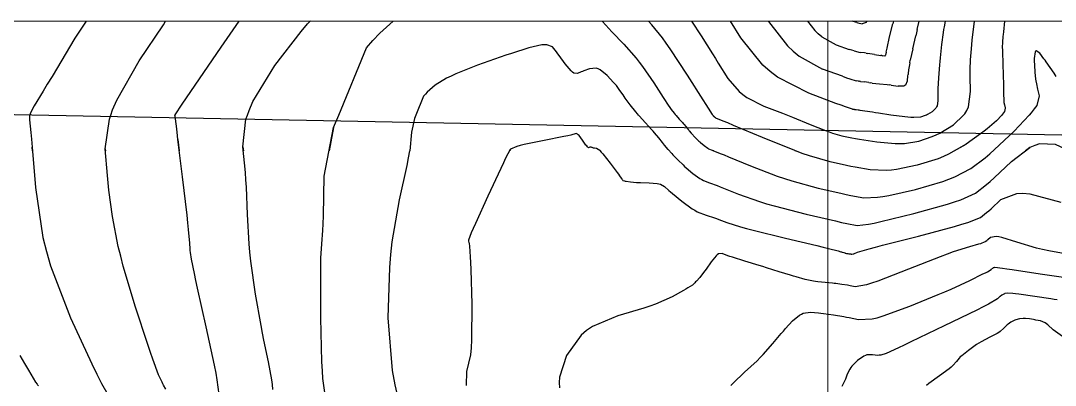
# Model space of a CAD drawing. Header units: metres. Extents: x 837475 to 838479, y 1189012 to 1191015.
# Drawn here: x 837957.1 to 838110.1, y 1190960 to 1191013.9 of the extents above; entities that cross this region are included whole.
import ezdxf

# ---------------------------------------------------------------- set-up
doc = ezdxf.new("R2010")
doc.units = ezdxf.units.M
doc.header["$LTSCALE"] = 0.3
doc.layers.add('COORD', color=7, linetype='Continuous', lineweight=20)
for name, color, linetype in [('CORREDORVIA', 70, 'Continuous'), ('COTAS 10', 1, 'Continuous'), ('COTAS INT', 252, 'Continuous')]:
    doc.layers.add(name, color=color, linetype=linetype)

msp = doc.modelspace()

# ---------------------------------------------------------------- linework, layer by layer
at = {"layer": 'COORD'}
msp.add_line((838076.51, 1189013.87), (838076.51, 1191013.87), dxfattribs=at)
msp.add_lwpolyline([(837476.51, 1189013.87), (838476.51, 1189013.87), (838476.51, 1191013.87), (837476.51, 1191013.87)], close=True, dxfattribs=at)
at = {"layer": 'CORREDORVIA'}
msp.add_lwpolyline([(838157.03, 1190996.19), (838237.17, 1190821.34), (838237, 1190602.88), (838240.03, 1190437.2), (838223.54, 1190366.27), (838212.2, 1190288.92), (838221.4, 1189997.88), (837954.54, 1189509.17), (837751.16, 1189231.38), (837593.19, 1189234.4), (837744.49, 1189686.61), (837750.28, 1189933.97), (837723.62, 1190051.52), (837726.09, 1190134.48), (837885.38, 1190229.43), (837983.18, 1190344.12), (837817.55, 1190502.19), (837798.03, 1190660.17), (837963.57, 1190795.98), (837910.68, 1191000.96)], close=True, dxfattribs=at)
at = {"layer": 'COTAS 10'}
for points in [[(837986.5, 1190958.66), (837986.21, 1190960.84), (837986.02, 1190961.84), (837985.79, 1190963.01), (837984.56, 1190968.7), (837983.29, 1190974.38), (837983.03, 1190975.55), (837982.82, 1190976.55), (837982.38, 1190978.7), (837982.23, 1190979.68), (837982.21, 1190979.94), (837982.18, 1190980.19), (837982.14, 1190981.06), (837981.96, 1190983.06), (837981.86, 1190984.04), (837981.73, 1190985.19), (837981.06, 1190990.86), (837980.39, 1190996.4), (837980.26, 1190997.46), (837980.15, 1190998.33), (837979.98, 1190999.78), (837979.96, 1190999.89), (837979.96, 1190999.91), (837979.95, 1190999.93), (837979.95, 1190999.98), (837979.95, 1191000), (837979.95, 1191000), (837979.95, 1191000), (837979.96, 1191000.01), (837979.97, 1191000.04), (837981.03, 1191001.59), (837983.59, 1191005.34), (837986.79, 1191010.04), (837989.44, 1191013.87)], [(838056.35, 1191013.87), (838057.76, 1191011.72), (838059.44, 1191009.06), (838059.87, 1191008.37), (838060.3, 1191007.69), (838061.72, 1191005.41), (838063.36, 1191003.47), (838063.91, 1191003.01), (838064.51, 1191002.58), (838067.03, 1191001.32), (838069.79, 1191000.28), (838070.51, 1191000), (838070.54, 1190999.99), (838071.28, 1190999.69), (838073.89, 1190998.62), (838076.17, 1190997.71), (838076.7, 1190997.51), (838077.19, 1190997.33), (838078.58, 1190996.91), (838080.05, 1190996.62), (838080.58, 1190996.53), (838081.17, 1190996.43), (838083.73, 1190996.03), (838086.46, 1190995.78), (838087.16, 1190995.78), (838087.81, 1190995.8), (838089.96, 1190996.12), (838091.94, 1190996.8), (838092.49, 1190997.05), (838093.05, 1190997.32), (838095.1, 1190998.55), (838096.58, 1191000), (838096.75, 1191000.16), (838097.05, 1191000.68), (838097.29, 1191001.23), (838097.61, 1191003.48), (838097.55, 1191005.69), (838097.54, 1191006.22), (838097.54, 1191006.71), (838097.58, 1191008.15), (838097.73, 1191009.79), (838097.79, 1191010.41), (838097.86, 1191011.09), (838098.18, 1191013.87)], [(837980.39, 1190996.4), (837980.59, 1190994.7)], [(838112.94, 1190979.23), (838109.19, 1190979.9), (838108.25, 1190980.11), (838107.35, 1190980.33), (838104.44, 1190981.21), (838102.23, 1190981.89), (838101.77, 1190981.99), (838101.38, 1190982.04), (838100.53, 1190981.91), (838100.16, 1190981.56), (838100.07, 1190981.48), (838099.99, 1190981.41), (838099.76, 1190981.23), (838099.29, 1190981.04), (838099.06, 1190980.97), (838098.78, 1190980.89), (838097.43, 1190980.53), (838095.05, 1190979.77), (838094.13, 1190979.43), (838093.09, 1190979.04), (838088.4, 1190977.18), (838083.89, 1190975.44), (838082.97, 1190975.12), (838082.19, 1190974.88), (838080.55, 1190974.58), (838079.82, 1190974.74), (838079.61, 1190974.78), (838079.39, 1190974.82), (838078.58, 1190974.96), (838077.7, 1190975.07), (838077.43, 1190975.1), (838077.16, 1190975.13), (838076.12, 1190975.21), (838075, 1190975.32), (838074.68, 1190975.37), (838074.35, 1190975.43), (838073.16, 1190975.7), (838071.82, 1190976.06), (838071.41, 1190976.18), (838070.98, 1190976.3), (838069.29, 1190976.82), (838067.41, 1190977.41), (838066.87, 1190977.58), (838066.32, 1190977.75), (838064.23, 1190978.39), (838062.41, 1190978.96), (838062.02, 1190979.09), (838061.69, 1190979.2), (838060.88, 1190979.51), (838060.33, 1190979.46), (838060.15, 1190979.34), (838059.97, 1190979.19), (838059.23, 1190978.28), (838058.48, 1190977.21), (838058.3, 1190976.95), (838058.12, 1190976.71), (838057.54, 1190975.98), (838057.06, 1190975.43), (838056.94, 1190975.31), (838056.83, 1190975.19), (838056.47, 1190974.86), (838055.81, 1190974.44), (838055.51, 1190974.26), (838055.16, 1190974.06), (838053.47, 1190973.13), (838051, 1190972.03), (838050.17, 1190971.73), (838049.26, 1190971.42), (838045.44, 1190970.31), (838041.68, 1190968.73), (838040.82, 1190968.13), (838040.03, 1190967.46), (838037.83, 1190964.44), (838036.8, 1190961.22), (838036.75, 1190960.42), (838036.8, 1190959.66)]]:
    msp.add_lwpolyline(points, dxfattribs=at)
at = {"layer": 'COTAS INT'}
for points in [[(837966.81, 1191013.87), (837965.15, 1191011.36), (837961.77, 1191005.71), (837961.07, 1191004.54), (837960.47, 1191003.54), (837959.13, 1191001.36), (837958.61, 1191000.4), (837958.52, 1191000.16), (837958.47, 1191000), (837958.46, 1190999.95), (837958.43, 1190999.3), (837958.64, 1190997.43), (837958.73, 1190996.45), (837958.83, 1190995.26), (837959.3, 1190989.3), (837960.43, 1190981.91), (837960.94, 1190979.82), (837961.55, 1190977.72), (837964.48, 1190970), (837967.64, 1190963.19), (837968.39, 1190961.67), (837969.09, 1190960.31), (837971.16, 1190956.69)], [(837978.59, 1190959.47), (837978.26, 1190960.05), (837978.15, 1190960.27), (837978.03, 1190960.51), (837977.52, 1190961.6), (837976.66, 1190963.89), (837976.31, 1190964.9), (837975.92, 1190966.06), (837974.12, 1190971.6), (837972.31, 1190977.65), (837971.92, 1190979.15), (837971.57, 1190980.56), (837970.7, 1190984.99), (837970.19, 1190988.9), (837970.07, 1190989.98), (837969.96, 1190991.07), (837969.64, 1190994.99), (837970.25, 1190999.37), (837970.47, 1191000), (837970.73, 1191000.75), (837971.34, 1191002.2), (837974.65, 1191008.01), (837978.23, 1191013.36), (837978.57, 1191013.87)], [(837994.43, 1190959.43), (837994.36, 1190960.13), (837994.27, 1190960.84), (837993.78, 1190963.51), (837993.11, 1190966.71), (837992.91, 1190967.76), (837992.7, 1190968.88), (837991.88, 1190973.51), (837991.17, 1190978.41), (837991.03, 1190979.7), (837990.91, 1190980.96), (837990.67, 1190985.28), (837990.52, 1190989.34), (837990.45, 1190990.43), (837990.38, 1190991.51), (837990, 1190995.28), (837990.45, 1190999.38), (837990.67, 1191000), (837990.9, 1191000.65), (837991.48, 1191001.98), (837994.72, 1191007.31), (837998.59, 1191012.33), (837999.56, 1191013.47), (838000, 1191013.95)], [(838002.18, 1190958.64), (838001.82, 1190961.03), (838001.75, 1190962.16), (838001.69, 1190963.49), (838001.54, 1190970), (838001.51, 1190976.44), (838001.52, 1190977.74), (838001.54, 1190978.82), (838001.67, 1190980.95), (838001.82, 1190982.93), (838001.86, 1190983.92), (838001.9, 1190985.1), (838002.01, 1190990.95), (838003.41, 1190998.14), (838004.19, 1191000), (838008.29, 1191009.93), (838009.23, 1191011.03), (838010.22, 1191012.1), (838012.22, 1191013.87)], [(838043.13, 1191013.87), (838043.66, 1191013.29), (838044.11, 1191012.8), (838044.57, 1191012.31), (838046.34, 1191010.46), (838048.13, 1191008.42), (838048.61, 1191007.82), (838049.08, 1191007.19), (838050.74, 1191004.76), (838052.12, 1191002.6), (838052.42, 1191002.14), (838052.69, 1191001.75), (838053.34, 1191000.8), (838053.78, 1191000.25), (838053.91, 1191000.1), (838054, 1191000), (838054.04, 1190999.95), (838054.53, 1190999.4), (838054.99, 1190998.89), (838055.11, 1190998.75), (838055.21, 1190998.63), (838055.55, 1190998.23), (838055.85, 1190997.86), (838055.93, 1190997.77), (838056.01, 1190997.67), (838056.28, 1190997.34), (838056.56, 1190997.01), (838056.64, 1190996.92), (838056.73, 1190996.83), (838057.05, 1190996.5), (838057.43, 1190996.14), (838057.55, 1190996.03), (838057.68, 1190995.92), (838058.19, 1190995.49), (838058.73, 1190995.1), (838058.87, 1190995.01), (838059.01, 1190994.94), (838059.47, 1190994.75), (838060.59, 1190994.33), (838061.14, 1190994.11), (838061.8, 1190993.84), (838065.06, 1190992.48), (838068.99, 1190990.97), (838070.07, 1190990.6), (838071.16, 1190990.26), (838075.05, 1190989.2), (838078.44, 1190988.43), (838079.21, 1190988.26), (838079.91, 1190988.11), (838081.81, 1190987.77), (838083.84, 1190987.83), (838084.62, 1190987.94), (838085.5, 1190988.09), (838089.45, 1190988.99), (838093.48, 1190990.18), (838094.41, 1190990.51), (838095.26, 1190990.84), (838097.64, 1190992.08), (838099.75, 1190993.69), (838100.43, 1190994.26), (838101.14, 1190994.89), (838104.07, 1190997.62), (838106.29, 1191000)], [(838102.64, 1191013.87), (838102.46, 1191012.3), (838102.42, 1191011.93), (838102.38, 1191011.6), (838102.31, 1191010.77), (838102.29, 1191009.96), (838102.3, 1191009.64), (838102.31, 1191009.28), (838102.37, 1191007.62), (838102.43, 1191005.85), (838102.44, 1191005.42), (838102.45, 1191005.01), (838102.47, 1191003.73), (838102.49, 1191002.77), (838102.5, 1191002.56), (838102.5, 1191002.37), (838102.54, 1191001.87), (838102.6, 1191001.53), (838102.62, 1191001.44), (838102.65, 1191001.34), (838102.74, 1191001), (838102.6, 1191000.5), (838102.48, 1191000.32), (838102.32, 1191000.11), (838102.22, 1191000), (838101.44, 1190999.16), (838100.06, 1190997.97), (838099.59, 1190997.6), (838099.09, 1190997.21), (838096.93, 1190995.69), (838094.36, 1190994.23), (838093.59, 1190993.87), (838092.8, 1190993.54), (838089.7, 1190992.56), (838086.66, 1190991.95), (838085.89, 1190991.86), (838085.15, 1190991.81), (838082.77, 1190991.9), (838080.54, 1190992.27), (838079.9, 1190992.39), (838079.25, 1190992.52), (838076.82, 1190993.06), (838073.77, 1190993.97), (838072.72, 1190994.33), (838071.6, 1190994.75), (838066.82, 1190996.67), (838062.52, 1190998.47), (838061.69, 1190998.82), (838061.03, 1190999.1), (838059.95, 1190999.54), (838059.91, 1190999.56), (838059.9, 1190999.57), (838059.89, 1190999.57), (838059.84, 1190999.61), (838059.8, 1190999.65), (838059.79, 1190999.66), (838059.78, 1190999.67), (838059.74, 1190999.7), (838059.72, 1190999.73), (838059.71, 1190999.73), (838059.7, 1190999.74), (838059.68, 1190999.77), (838059.65, 1190999.8), (838059.65, 1190999.81), (838059.64, 1190999.81), (838059.61, 1190999.85), (838059.58, 1190999.88), (838059.57, 1190999.9), (838059.53, 1190999.95), (838059.48, 1191000), (838059.48, 1191000), (838059.47, 1191000.01), (838059.46, 1191000.02), (838059.42, 1191000.07), (838058.84, 1191000.99), (838058.48, 1191001.55), (838058.04, 1191002.25), (838055.74, 1191005.89), (838053.2, 1191009.77), (838052.6, 1191010.63), (838052.05, 1191011.39), (838050.46, 1191013.34), (838049.96, 1191013.87)], [(838093.84, 1191013.87), (838093.69, 1191013.06), (838093.62, 1191012.65), (838093.55, 1191012.21), (838093.31, 1191010.41), (838093.1, 1191008.46), (838093.05, 1191007.92), (838093, 1191007.4), (838092.86, 1191005.52), (838092.77, 1191003.88), (838092.76, 1191003.49), (838092.74, 1191003.14), (838092.75, 1191002.12), (838092.64, 1191001.38), (838092.56, 1191001.19), (838092.46, 1191001.02), (838091.92, 1191000.49), (838091.24, 1191000.08), (838091.07, 1191000), (838091.05, 1190999.99), (838090.87, 1190999.91), (838090.21, 1190999.69), (838089.2, 1190999.62), (838088.79, 1190999.65), (838088.33, 1190999.68), (838086.18, 1190999.95), (838085.82, 1191000), (838084.01, 1191000.27), (838083.52, 1191000.34), (838083.09, 1191000.41), (838081.95, 1191000.58), (838081.27, 1191000.69), (838081.13, 1191000.71), (838081, 1191000.73), (838080.69, 1191000.77), (838080.51, 1191000.79), (838080.47, 1191000.79), (838080.43, 1191000.8), (838080.31, 1191000.81), (838080.22, 1191000.83), (838080.2, 1191000.83), (838080.18, 1191000.83), (838080.12, 1191000.84), (838079.1, 1191001.21), (838078.47, 1191001.44), (838077.69, 1191001.72), (838073.66, 1191003.21), (838069.07, 1191005.59), (838067.95, 1191006.44), (838066.9, 1191007.37), (838063.63, 1191011.39), (838062.08, 1191013.87)], [(838067.73, 1191013.85), (838070.55, 1191010.22)], [(838073.49, 1191013.87), (838074.56, 1191012.5), (838075.08, 1191012)], [(838080.76, 1191013.66), (838080.56, 1191013.71), (838080.07, 1191013.87)], [(838080.76, 1191013.66), (838080.95, 1191013.61), (838081.59, 1191013.5)], [(838082.14, 1191013.7), (838081.59, 1191013.5)], [(838082.14, 1191013.7), (838082.28, 1191013.85)], [(838082.3, 1191013.87), (838082.28, 1191013.85)], [(838085.11, 1191009.31), (838085.25, 1191009.9), (838085.63, 1191011.57), (838086.1, 1191013.47)], [(838086.2, 1191013.87), (838086.1, 1191013.47)], [(838089.71, 1191012.64), (838089.99, 1191013.87)], [(838075.62, 1191011.55), (838075.08, 1191012)], [(838075.62, 1191011.55), (838077.73, 1191010.39), (838079.63, 1191009.71)], [(838089.06, 1191009.8), (838089.49, 1191011.69)], [(838089.71, 1191012.64), (838089.6, 1191012.17), (838089.49, 1191011.69)], [(838053.07, 1190994.7), (838052.88, 1190994.91), (838052.36, 1190995.55), (838052.21, 1190995.73), (838052.06, 1190995.92), (838051.49, 1190996.61), (838050.84, 1190997.38), (838050.64, 1190997.62), (838050.42, 1190997.87), (838049.53, 1190998.85), (838048.6, 1190999.9), (838048.51, 1191000), (838048.35, 1191000.19), (838048.11, 1191000.48), (838047.26, 1191001.53), (838046.54, 1191002.5), (838046.37, 1191002.73), (838046.21, 1191002.96), (838045.74, 1191003.64), (838045.23, 1191004.34), (838045.04, 1191004.57), (838044.82, 1191004.82), (838043.87, 1191005.85), (838042.81, 1191006.69), (838042.52, 1191006.82), (838042.24, 1191006.91), (838041.25, 1191006.85), (838040.39, 1191006.53), (838040.19, 1191006.45), (838040.01, 1191006.37), (838039.47, 1191006.12), (838038.93, 1191006.21), (838038.74, 1191006.34), (838038.53, 1191006.52), (838037.65, 1191007.58), (838036.76, 1191008.79), (838036.55, 1191009.07), (838036.36, 1191009.33), (838035.79, 1191010.06), (838034.96, 1191010.39), (838034.61, 1191010.39), (838034.2, 1191010.36), (838032.26, 1191009.93), (838029.7, 1191009.12), (838028.9, 1191008.85), (838028.05, 1191008.56), (838024.67, 1191007.35), (838021.48, 1191006.08), (838020.77, 1191005.75), (838020.12, 1191005.44), (838018.41, 1191004.41), (838017.26, 1191003.4), (838016.98, 1191003.1), (838016.72, 1191002.79), (838015.57, 1191000), (838015.36, 1190999.49), (838014.95, 1190997.46), (838014.66, 1190994.72), (838014.66, 1190994.7)], [(838071.39, 1191009.42), (838070.55, 1191010.22)], [(838071.39, 1191009.42), (838072.27, 1191008.7), (838075.69, 1191006.8)], [(838080.4, 1191009.47), (838080.04, 1191009.58), (838079.63, 1191009.71)], [(838080.4, 1191009.47), (838081.27, 1191009.26)], [(838082.14, 1191009.16), (838081.92, 1191009.19), (838081.27, 1191009.26)], [(838082.14, 1191009.16), (838082.38, 1191009.12)], [(838083.39, 1191008.97), (838082.38, 1191009.12)], [(838083.39, 1191008.97), (838084.31, 1191008.82)], [(838084.48, 1191008.79), (838084.31, 1191008.82)], [(838084.48, 1191008.79), (838084.63, 1191008.76)], [(838084.95, 1191008.74), (838084.9, 1191008.72), (838084.63, 1191008.76)], [(838084.95, 1191008.74), (838084.96, 1191008.75)], [(838084.97, 1191008.76), (838084.96, 1191008.75)], [(838084.97, 1191008.76), (838085, 1191008.83)], [(838085.11, 1191009.31), (838085, 1191008.83)], [(838089.06, 1191009.8), (838088.69, 1191008.1)], [(838110.27, 1191005.69), (838110.12, 1191005.94), (838109.96, 1191006.18), (838109.38, 1191007.04), (838108.79, 1191007.88), (838108.62, 1191008.1), (838108.45, 1191008.33), (838107.83, 1191009.14), (838107.32, 1191009.51), (838107.22, 1191009.46), (838107.15, 1191009.34), (838107.03, 1191008.35), (838107.06, 1191007.03), (838107.08, 1191006.69), (838107.1, 1191006.36), (838107.21, 1191005.31), (838107.38, 1191004.34), (838107.44, 1191004.07), (838107.5, 1191003.8), (838107.76, 1191002.82), (838107.38, 1191001.43), (838107.03, 1191000.9), (838106.57, 1191000.3), (838106.29, 1191000)], [(838088.61, 1191007.74), (838088.55, 1191007.43), (838088.42, 1191006.67), (838088.36, 1191006.15), (838088.35, 1191005.99)], [(838088.61, 1191007.74), (838088.69, 1191008.1)], [(838078.66, 1191005.72), (838075.69, 1191006.8)], [(838078.66, 1191005.72), (838079.25, 1191005.51), (838079.75, 1191005.34), (838080.69, 1191005.05)], [(838088.04, 1191004.46), (838088.28, 1191005.07), (838088.33, 1191005.81), (838088.35, 1191005.99)], [(838081.05, 1191005.01), (838080.69, 1191005.05)], [(838081.05, 1191005.01), (838081.17, 1191005)], [(838081.3, 1191004.98), (838081.17, 1191005)], [(838081.3, 1191004.98), (838081.85, 1191004.89)], [(838082.57, 1191004.79), (838081.85, 1191004.89)], [(838082.57, 1191004.79), (838082.81, 1191004.76)], [(838083.06, 1191004.73), (838082.81, 1191004.76)], [(838083.06, 1191004.73), (838084.11, 1191004.62), (838085.25, 1191004.49), (838085.55, 1191004.46)], [(838085.85, 1191004.42), (838085.55, 1191004.46)], [(838085.85, 1191004.42), (838086.9, 1191004.26)], [(838088.04, 1191004.46), (838087.9, 1191004.36), (838087.74, 1191004.28), (838086.9, 1191004.26)], [(838003.41, 1190998.14), (838002.74, 1190994.7)], [(838042.81, 1190994.7), (838042.77, 1190994.74), (838042.26, 1190995.07), (838041.98, 1190995.08), (838041.92, 1190995.08), (838041.86, 1190995.09), (838041.72, 1190995.14), (838041.63, 1190995.19), (838041.6, 1190995.2), (838041.58, 1190995.21), (838041.49, 1190995.24), (838041.41, 1190995.25), (838041.39, 1190995.24), (838041.36, 1190995.24), (838041.29, 1190995.23), (838041.22, 1190995.2), (838041.18, 1190995.19), (838041.11, 1190995.16), (838040.93, 1190995.31), (838040.84, 1190995.42), (838040.73, 1190995.55), (838040.22, 1190996.26), (838039.7, 1190996.96), (838039.59, 1190997.08), (838039.49, 1190997.17), (838039.28, 1190997.25), (838038.48, 1190997.02), (838038.02, 1190996.92), (838037.45, 1190996.8), (838034.54, 1190996.25), (838031.6, 1190995.65), (838031.01, 1190995.5), (838030.52, 1190995.36), (838029.57, 1190994.93), (838029.45, 1190994.7)], [(837958.87, 1190994.7), (837958.83, 1190995.26)], [(837969.64, 1190994.99), (837969.67, 1190994.7)], [(837990, 1190995.28), (837990.06, 1190994.7)], [(838012.98, 1190957.98), (838012.52, 1190960.1), (838012.14, 1190962.23), (838011.49, 1190970), (838011.7, 1190977.44), (838011.86, 1190979.36), (838012.06, 1190981.23), (838013.16, 1190987.46), (838014.27, 1190992.55), (838014.49, 1190993.69), (838014.66, 1190994.72)], [(838023.05, 1190960.02), (838023.1, 1190962.05), (838023.7, 1190964.56), (838023.8, 1190965.58), (838023.87, 1190966.73), (838023.89, 1190972.05), (838023.74, 1190977.15), (838023.7, 1190978.17), (838023.67, 1190979.01), (838023.57, 1190980.61), (838023.49, 1190981.01), (838023.47, 1190981.1), (838023.46, 1190981.17), (838023.42, 1190981.32), (838023.4, 1190981.4), (838023.39, 1190981.45), (838023.38, 1190981.55), (838023.82, 1190982.62), (838024.09, 1190983.25), (838024.44, 1190984.03), (838026.27, 1190988.07), (838028.17, 1190992.16), (838028.56, 1190992.98), (838028.88, 1190993.65), (838029.57, 1190994.93)], [(838042.77, 1190994.74), (838042.97, 1190994.53), (838043.21, 1190994.26), (838044.3, 1190992.89), (838045.33, 1190991.51), (838045.53, 1190991.25), (838045.69, 1190991.03), (838045.95, 1190990.68), (838045.97, 1190990.66), (838045.97, 1190990.65), (838045.97, 1190990.65), (838045.99, 1190990.62), (838046.01, 1190990.58), (838046.02, 1190990.57), (838046.02, 1190990.56), (838046.05, 1190990.51), (838046.08, 1190990.46), (838046.1, 1190990.44), (838046.11, 1190990.42), (838046.19, 1190990.34), (838046.41, 1190990.26), (838046.53, 1190990.23), (838046.66, 1190990.21), (838047.31, 1190990.12), (838048.21, 1190990.04), (838048.5, 1190990.03), (838048.8, 1190990.01), (838050.06, 1190989.98), (838051.24, 1190989.88), (838051.5, 1190989.83), (838051.73, 1190989.76), (838052.33, 1190989.43), (838052.98, 1190988.84), (838053.24, 1190988.62), (838053.53, 1190988.37), (838054.89, 1190987.25), (838056.41, 1190986.15), (838056.81, 1190985.91), (838057.19, 1190985.7), (838058.49, 1190985.17), (838059.71, 1190984.79), (838060.04, 1190984.68), (838060.37, 1190984.56), (838061.54, 1190984.11), (838063.58, 1190983.45), (838064.46, 1190983.22), (838065.47, 1190982.95), (838070.25, 1190981.78), (838074.89, 1190980.68), (838075.82, 1190980.46), (838076.58, 1190980.28), (838078.04, 1190979.91), (838078.44, 1190979.79), (838078.53, 1190979.76), (838078.61, 1190979.74), (838078.85, 1190979.66), (838079.03, 1190979.6), (838079.08, 1190979.59), (838079.12, 1190979.58), (838079.27, 1190979.54), (838079.4, 1190979.51), (838079.43, 1190979.5), (838079.46, 1190979.5), (838079.58, 1190979.49), (838079.7, 1190979.48), (838079.72, 1190979.48), (838079.75, 1190979.47), (838079.85, 1190979.46), (838079.94, 1190979.45), (838079.96, 1190979.44), (838079.98, 1190979.44), (838080.06, 1190979.42), (838080.24, 1190979.45), (838080.32, 1190979.48), (838080.42, 1190979.51), (838080.9, 1190979.7), (838082.63, 1190980.21), (838083.52, 1190980.45), (838084.58, 1190980.73), (838089.88, 1190982.1), (838095.2, 1190983.52), (838096.29, 1190983.84), (838097.2, 1190984.12), (838099.05, 1190984.85), (838099.97, 1190985.56), (838100.28, 1190985.83), (838100.63, 1190986.14), (838102.09, 1190987.51), (838104.44, 1190988.41), (838105.35, 1190988.42), (838106.37, 1190988.32), (838110.97, 1190987.1)], [(838052.88, 1190994.91), (838053.42, 1190994.29), (838053.57, 1190994.11), (838053.73, 1190993.94), (838054.35, 1190993.3), (838055.08, 1190992.62), (838055.31, 1190992.41), (838055.55, 1190992.2), (838056.54, 1190991.37), (838057.57, 1190990.62), (838057.84, 1190990.46), (838058.1, 1190990.32), (838058.98, 1190989.96), (838060.15, 1190989.56), (838060.59, 1190989.39), (838061.08, 1190989.2), (838063.3, 1190988.29), (838066.38, 1190987.19), (838067.42, 1190986.87), (838068.54, 1190986.55), (838073.28, 1190985.34), (838077.64, 1190984.33), (838078.53, 1190984.12), (838079.28, 1190983.96), (838080.85, 1190983.64), (838082.53, 1190983.85), (838083.36, 1190984.02), (838084.34, 1190984.24), (838089.19, 1190985.43), (838094.17, 1190986.81), (838095.23, 1190987.14), (838096.16, 1190987.46), (838098.35, 1190988.46), (838099.95, 1190989.71), (838100.5, 1190990.19), (838101.09, 1190990.72), (838103.64, 1190993.12), (838106.38, 1190995.19)], [(838059.62, 1190994.7), (838059.47, 1190994.75)], [(838071.6, 1190994.75), (838071.75, 1190994.7)], [(838095.19, 1190994.7), (838096.93, 1190995.69)], [(838101.14, 1190994.89), (838100.92, 1190994.7)], [(838112.18, 1190994.7), (838110.16, 1190995.63), (838107.79, 1190995.73), (838107.09, 1190995.51), (838106.38, 1190995.19), (838105.73, 1190994.7)], [(838062.16, 1190959.98), (838062.49, 1190960.37), (838064.15, 1190961.96), (838066.04, 1190963.67), (838066.5, 1190964.14), (838066.95, 1190964.59), (838068.37, 1190966.2), (838069.6, 1190967.68), (838069.92, 1190968.05), (838070.23, 1190968.41), (838071.28, 1190969.57), (838072.3, 1190970.42), (838072.58, 1190970.57), (838072.87, 1190970.69), (838073.93, 1190970.85), (838075.1, 1190970.75), (838075.46, 1190970.71), (838075.83, 1190970.66), (838077.31, 1190970.45), (838078.84, 1190970.19), (838079.25, 1190970.11), (838079.66, 1190970.04), (838081.05, 1190969.74), (838083.03, 1190969.85), (838083.81, 1190970.03), (838084.68, 1190970.28), (838088.63, 1190971.72), (838092.79, 1190973.44), (838093.78, 1190973.87), (838094.71, 1190974.27), (838097.5, 1190975.55), (838099.42, 1190976.49), (838099.79, 1190976.67), (838100.09, 1190976.83), (838100.63, 1190977.14), (838100.72, 1190977.24), (838100.75, 1190977.27), (838100.78, 1190977.29), (838100.89, 1190977.37), (838101, 1190977.43), (838101.03, 1190977.44), (838101.07, 1190977.45), (838101.2, 1190977.48), (838102.31, 1190977.35), (838102.96, 1190977.25), (838103.76, 1190977.14), (838107.88, 1190976.53), (838112.04, 1190975.9)], [(838110.4, 1190972.67), (838109.97, 1190972.74), (838109.47, 1190972.82), (838107.09, 1190973.18), (838104.73, 1190973.52), (838104.26, 1190973.57), (838103.85, 1190973.62), (838103.02, 1190973.66), (838102.69, 1190973.59), (838102.6, 1190973.56), (838102.52, 1190973.52), (838102.23, 1190973.38), (838101.96, 1190973.18), (838101.89, 1190973.12), (838101.82, 1190973.06), (838101.58, 1190972.81), (838100.23, 1190972.03), (838099.47, 1190971.64), (838098.53, 1190971.16), (838093.72, 1190968.81), (838088.79, 1190966.44), (838087.79, 1190965.96), (838086.93, 1190965.56), (838085.12, 1190964.73), (838084.31, 1190964.5), (838084.09, 1190964.47), (838083.87, 1190964.46), (838083.09, 1190964.54), (838082.28, 1190964.52), (838082.04, 1190964.45), (838081.8, 1190964.34), (838080.87, 1190963.7), (838080.06, 1190962.88), (838079.89, 1190962.66), (838079.73, 1190962.44), (838079.37, 1190961.66), (838079.11, 1190960.93), (838079.02, 1190960.73), (838078.93, 1190960.54), (838078.54, 1190959.87)], [(838111.19, 1190967.27), (838109.83, 1190968.23), (838109.03, 1190968.96), (838108.82, 1190969.12), (838108.61, 1190969.25), (838107.92, 1190969.54), (838107.26, 1190969.67), (838107.08, 1190969.7), (838106.91, 1190969.74), (838106.3, 1190969.84), (838105.71, 1190969.89), (838105.55, 1190969.9), (838105.39, 1190969.89), (838104.83, 1190969.84), (838104.3, 1190969.72), (838104.17, 1190969.68), (838104.03, 1190969.62), (838103.57, 1190969.39), (838103.14, 1190969.08), (838103.03, 1190968.98), (838102.92, 1190968.88), (838102.53, 1190968.48), (838101.98, 1190968), (838101.77, 1190967.86), (838101.53, 1190967.71), (838100.43, 1190967.13), (838099.17, 1190966.46), (838098.83, 1190966.26), (838098.49, 1190966.04), (838097.28, 1190965.2), (838096.29, 1190964.4), (838096.08, 1190964.22), (838095.91, 1190964.04), (838095.51, 1190963.53), (838095, 1190962.95), (838094.75, 1190962.73), (838094.46, 1190962.49), (838092.99, 1190961.41), (838091.42, 1190960.29), (838091.06, 1190960.01)], [(837956.99, 1190964.45), (837957.69, 1190963.26), (837958.27, 1190962.28), (837959.34, 1190960.51), (837959.58, 1190960.18), (837959.63, 1190960.11), (837959.67, 1190960.06), (837959.79, 1190959.94)]]:
    msp.add_lwpolyline(points, dxfattribs=at)

doc.saveas('drawing.dxf')
